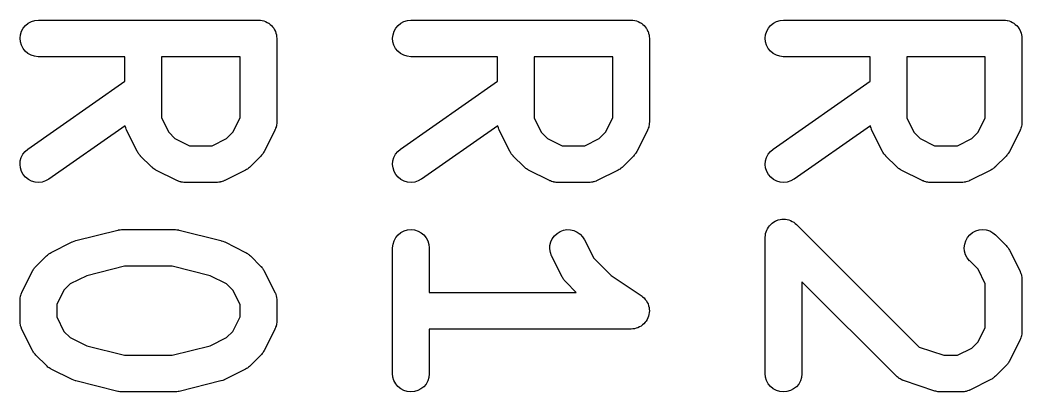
# Model space of a CAD drawing. Extents: x 74.8 to 169.8, y -84.2 to -63.4.
# Drawn here: x 80.07 to 82.802, y -71.26 to -70.246 of the extents above; entities that cross this region are included whole.
import ezdxf

# ---------------------------------------------------------------- set-up
doc = ezdxf.new("R2010")
doc.units = 0
doc.layers.add('BLACK', color=7, linetype='CONTINUOUS')

msp = doc.modelspace()

# ---------------------------------------------------------------- linework, layer by layer
at = {"layer": 'BLACK', "linetype": 'CONTINUOUS'}
for p, q in [((80.0781, -70.2682), (80.0843, -70.2607)), ((80.0843, -70.2607), (80.0919, -70.2545)), ((80.0919, -70.2545), (80.1005, -70.2499)), ((80.1005, -70.2499), (80.1099, -70.2471)), ((80.1099, -70.2471), (80.1196, -70.2461)), ((80.1196, -70.2461), (80.7196, -70.2461)), ((80.7196, -70.2461), (80.7199, -70.2461)), ((80.7199, -70.2461), (80.7199, -70.2461)), ((80.7199, -70.2461), (80.7199, -70.2461)), ((80.7199, -70.2461), (80.7203, -70.2461)), ((80.7203, -70.2461), (80.7249, -70.2467)), ((80.7249, -70.2467), (80.7296, -70.2472)), ((80.7296, -70.2472), (80.7298, -70.2472)), ((80.7298, -70.2472), (80.73, -70.2472)), ((80.73, -70.2472), (80.7344, -70.2487)), ((80.7344, -70.2487), (80.7389, -70.25)), ((80.7389, -70.25), (80.7391, -70.2501)), ((80.7391, -70.2501), (80.7393, -70.2502)), ((80.7393, -70.2502), (80.7434, -70.2525)), ((80.7434, -70.2525), (80.7475, -70.2547)), ((80.7475, -70.2547), (80.7477, -70.2548)), ((80.7477, -70.2548), (80.7478, -70.2549)), ((80.7478, -70.2549), (80.7514, -70.2579)), ((80.7514, -70.2579), (80.755, -70.2609)), ((80.755, -70.2609), (80.7552, -70.261)), ((80.7552, -70.261), (80.7553, -70.2612)), ((80.7553, -70.2612), (80.7582, -70.2647)), ((80.7582, -70.2647), (80.7612, -70.2685)), ((81.0941, -70.2682), (81.1003, -70.2607)), ((81.1003, -70.2607), (81.1079, -70.2545)), ((81.1079, -70.2545), (81.1165, -70.2499)), ((81.1165, -70.2499), (81.1259, -70.2471)), ((81.1259, -70.2471), (81.1356, -70.2461)), ((81.1356, -70.2461), (81.7356, -70.2461)), ((81.7356, -70.2461), (81.7359, -70.2461)), ((81.7359, -70.2461), (81.7359, -70.2461)), ((81.7359, -70.2461), (81.7359, -70.2461)), ((81.7359, -70.2461), (81.7363, -70.2461)), ((81.7363, -70.2461), (81.7409, -70.2467)), ((81.7409, -70.2467), (81.7456, -70.2472)), ((81.7456, -70.2472), (81.7458, -70.2472)), ((81.7458, -70.2472), (81.746, -70.2472)), ((81.746, -70.2472), (81.7504, -70.2487)), ((81.7504, -70.2487), (81.7549, -70.25)), ((81.7549, -70.25), (81.7551, -70.2501)), ((81.7551, -70.2501), (81.7553, -70.2502)), ((81.7553, -70.2502), (81.7594, -70.2525)), ((81.7594, -70.2525), (81.7635, -70.2547)), ((81.7635, -70.2547), (81.7637, -70.2548)), ((81.7637, -70.2548), (81.7638, -70.2549)), ((81.7638, -70.2549), (81.7674, -70.2579)), ((81.7674, -70.2579), (81.7711, -70.2609)), ((81.7711, -70.2609), (81.7712, -70.261)), ((81.7712, -70.261), (81.7713, -70.2612)), ((81.7713, -70.2612), (81.7742, -70.2647)), ((81.7742, -70.2647), (81.7772, -70.2685)), ((82.1101, -70.2682), (82.1163, -70.2607)), ((82.1163, -70.2607), (82.1239, -70.2545)), ((82.1239, -70.2545), (82.1325, -70.2499)), ((82.1325, -70.2499), (82.1419, -70.2471)), ((82.1419, -70.2471), (82.1516, -70.2461)), ((82.1516, -70.2461), (82.7516, -70.2461)), ((82.7516, -70.2461), (82.7519, -70.2461)), ((82.7519, -70.2461), (82.7519, -70.2461)), ((82.7519, -70.2461), (82.7519, -70.2461)), ((82.7519, -70.2461), (82.7523, -70.2461)), ((82.7523, -70.2461), (82.7569, -70.2467)), ((82.7569, -70.2467), (82.7616, -70.2472)), ((82.7616, -70.2472), (82.7618, -70.2472)), ((82.7618, -70.2472), (82.762, -70.2472)), ((82.762, -70.2472), (82.7664, -70.2487)), ((82.7664, -70.2487), (82.7709, -70.25)), ((82.7709, -70.25), (82.7711, -70.2501)), ((82.7711, -70.2501), (82.7713, -70.2502)), ((82.7713, -70.2502), (82.7754, -70.2525)), ((82.7754, -70.2525), (82.7795, -70.2547)), ((82.7795, -70.2547), (82.7797, -70.2548)), ((82.7797, -70.2548), (82.7798, -70.2549)), ((82.7798, -70.2549), (82.7834, -70.2579)), ((82.7834, -70.2579), (82.787, -70.2609)), ((82.787, -70.2609), (82.7872, -70.261)), ((82.7872, -70.261), (82.7873, -70.2612)), ((82.7873, -70.2612), (82.7902, -70.2647)), ((82.7902, -70.2647), (82.7932, -70.2685)), ((80.0696, -70.2958), (80.0706, -70.2861)), ((80.0706, -70.2861), (80.0735, -70.2768)), ((80.0735, -70.2768), (80.0781, -70.2682)), ((80.7612, -70.2685), (80.7613, -70.2686)), ((80.7613, -70.2686), (80.7614, -70.2688)), ((80.7614, -70.2688), (80.7636, -70.2729)), ((80.7636, -70.2729), (80.7658, -70.2771)), ((80.7658, -70.2771), (80.7658, -70.2773)), ((80.7658, -70.2773), (80.7659, -70.2774)), ((80.7659, -70.2774), (80.7672, -70.2819)), ((80.7672, -70.2819), (80.7686, -70.2864)), ((80.7686, -70.2864), (80.7686, -70.2866)), ((80.7686, -70.2866), (80.7687, -70.2868)), ((80.7687, -70.2868), (80.7691, -70.2914)), ((80.7691, -70.2914), (80.7696, -70.2961)), ((81.0856, -70.2958), (81.0866, -70.2861)), ((81.0866, -70.2861), (81.0895, -70.2768)), ((81.0895, -70.2768), (81.0941, -70.2682)), ((81.7772, -70.2685), (81.7773, -70.2686)), ((81.7773, -70.2686), (81.7774, -70.2688)), ((81.7774, -70.2688), (81.7796, -70.2729)), ((81.7796, -70.2729), (81.7818, -70.2771)), ((81.7818, -70.2771), (81.7818, -70.2773)), ((81.7818, -70.2773), (81.7819, -70.2774)), ((81.7819, -70.2774), (81.7832, -70.2819)), ((81.7832, -70.2819), (81.7846, -70.2864)), ((81.7846, -70.2864), (81.7846, -70.2866)), ((81.7846, -70.2866), (81.7847, -70.2868)), ((81.7847, -70.2868), (81.7851, -70.2914)), ((81.7851, -70.2914), (81.7856, -70.2961)), ((82.1016, -70.2958), (82.1026, -70.2861)), ((82.1026, -70.2861), (82.1055, -70.2768)), ((82.1055, -70.2768), (82.1101, -70.2682)), ((82.7932, -70.2685), (82.7933, -70.2686)), ((82.7933, -70.2686), (82.7934, -70.2688)), ((82.7934, -70.2688), (82.7956, -70.2729)), ((82.7956, -70.2729), (82.7978, -70.2771)), ((82.7978, -70.2771), (82.7978, -70.2773)), ((82.7978, -70.2773), (82.7979, -70.2774)), ((82.7979, -70.2774), (82.7992, -70.2819)), ((82.7992, -70.2819), (82.8006, -70.2864)), ((82.8006, -70.2864), (82.8006, -70.2866)), ((82.8006, -70.2866), (82.8007, -70.2868)), ((82.8007, -70.2868), (82.8011, -70.2914)), ((82.8011, -70.2914), (82.8016, -70.2961)), ((80.0705, -70.3055), (80.0696, -70.2958)), ((80.0732, -70.3149), (80.0705, -70.3055)), ((80.0777, -70.3235), (80.0732, -70.3149)), ((80.7696, -70.2961), (80.7696, -70.5247)), ((81.0865, -70.3055), (81.0856, -70.2958)), ((81.0892, -70.3149), (81.0865, -70.3055)), ((81.0937, -70.3235), (81.0892, -70.3149)), ((81.7856, -70.2961), (81.7856, -70.5247)), ((82.1025, -70.3055), (82.1016, -70.2958)), ((82.1052, -70.3149), (82.1025, -70.3055)), ((82.1097, -70.3235), (82.1052, -70.3149)), ((82.8016, -70.2961), (82.8016, -70.5247)), ((80.0838, -70.3311), (80.0777, -70.3235)), ((80.0913, -70.3374), (80.0838, -70.3311)), ((80.0999, -70.3421), (80.0913, -70.3374)), ((80.1092, -70.345), (80.0999, -70.3421)), ((80.1189, -70.3461), (80.1092, -70.345)), ((80.1196, -70.3461), (80.1189, -70.3461)), ((80.3553, -70.3461), (80.1196, -70.3461)), ((80.3553, -70.413), (80.3553, -70.3461)), ((80.4553, -70.3461), (80.4553, -70.5129)), ((80.6696, -70.3461), (80.4553, -70.3461)), ((80.6696, -70.5129), (80.6696, -70.3461)), ((81.0998, -70.3311), (81.0937, -70.3235)), ((81.1073, -70.3374), (81.0998, -70.3311)), ((81.1159, -70.3421), (81.1073, -70.3374)), ((81.1252, -70.345), (81.1159, -70.3421)), ((81.1349, -70.3461), (81.1252, -70.345)), ((81.1356, -70.3461), (81.1349, -70.3461)), ((81.3713, -70.3461), (81.1356, -70.3461)), ((81.3713, -70.413), (81.3713, -70.3461)), ((81.4713, -70.3461), (81.4713, -70.5129)), ((81.6856, -70.3461), (81.4713, -70.3461)), ((81.6856, -70.5129), (81.6856, -70.3461)), ((82.1158, -70.3311), (82.1097, -70.3235)), ((82.1233, -70.3374), (82.1158, -70.3311)), ((82.1319, -70.3421), (82.1233, -70.3374)), ((82.1412, -70.345), (82.1319, -70.3421)), ((82.1509, -70.3461), (82.1412, -70.345)), ((82.1516, -70.3461), (82.1509, -70.3461)), ((82.3873, -70.3461), (82.1516, -70.3461)), ((82.3873, -70.413), (82.3873, -70.3461)), ((82.4873, -70.3461), (82.4873, -70.5129)), ((82.7016, -70.3461), (82.4873, -70.3461)), ((82.7016, -70.5129), (82.7016, -70.3461)), ((80.0909, -70.598), (80.3553, -70.413)), ((81.1069, -70.598), (81.3713, -70.413)), ((82.1229, -70.598), (82.3873, -70.413)), ((80.4553, -70.5129), (80.4749, -70.5522)), ((80.6499, -70.5522), (80.6696, -70.5129)), ((81.4713, -70.5129), (81.4909, -70.5522)), ((81.6659, -70.5522), (81.6856, -70.5129)), ((82.4873, -70.5129), (82.507, -70.5522)), ((82.6819, -70.5522), (82.7016, -70.5129)), ((80.3562, -70.5344), (80.1482, -70.68)), ((80.3567, -70.5358), (80.3562, -70.5344)), ((80.3562, -70.5344), (80.3562, -70.5344)), ((80.3569, -70.5373), (80.3567, -70.5358)), ((80.3581, -70.5405), (80.3569, -70.5373)), ((80.7678, -70.538), (80.7666, -70.5412)), ((80.768, -70.5365), (80.7678, -70.538)), ((80.7685, -70.5351), (80.768, -70.5365)), ((80.7689, -70.5317), (80.7685, -70.5351)), ((80.7694, -70.5283), (80.7689, -70.5317)), ((80.7696, -70.5254), (80.7694, -70.5269)), ((80.7694, -70.5269), (80.7694, -70.5283)), ((80.7696, -70.5247), (80.7696, -70.5254)), ((81.3722, -70.5344), (81.1642, -70.68)), ((81.3727, -70.5358), (81.3722, -70.5344)), ((81.3722, -70.5344), (81.3722, -70.5344)), ((81.3729, -70.5373), (81.3727, -70.5358)), ((81.3741, -70.5405), (81.3729, -70.5373)), ((81.7838, -70.538), (81.7826, -70.5412)), ((81.784, -70.5365), (81.7838, -70.538)), ((81.7845, -70.5351), (81.784, -70.5365)), ((81.7849, -70.5317), (81.7845, -70.5351)), ((81.7854, -70.5283), (81.7849, -70.5317)), ((81.7856, -70.5254), (81.7854, -70.5269)), ((81.7854, -70.5269), (81.7854, -70.5283)), ((81.7856, -70.5247), (81.7856, -70.5254)), ((82.3882, -70.5344), (82.1802, -70.68)), ((82.3887, -70.5358), (82.3882, -70.5344)), ((82.3882, -70.5344), (82.3882, -70.5344)), ((82.3889, -70.5373), (82.3887, -70.5358)), ((82.3901, -70.5405), (82.3889, -70.5373)), ((82.7998, -70.538), (82.7986, -70.5412)), ((82.8, -70.5365), (82.7998, -70.538)), ((82.8005, -70.5351), (82.8, -70.5365)), ((82.8009, -70.5317), (82.8005, -70.5351)), ((82.8014, -70.5283), (82.8009, -70.5317)), ((82.8016, -70.5254), (82.8014, -70.5269)), ((82.8014, -70.5269), (82.8014, -70.5283)), ((82.8016, -70.5247), (82.8016, -70.5254)), ((80.3591, -70.5438), (80.3581, -70.5405)), ((80.3597, -70.5451), (80.3591, -70.5438)), ((80.3603, -70.5464), (80.3597, -70.5451)), ((80.3606, -70.5471), (80.3603, -70.5464)), ((80.3891, -70.6042), (80.3606, -70.5471)), ((80.4749, -70.5522), (80.492, -70.5693)), ((80.6328, -70.5693), (80.6499, -70.5522)), ((80.7643, -70.5471), (80.7357, -70.6042)), ((80.7648, -70.5457), (80.7643, -70.5471)), ((80.7655, -70.5444), (80.7648, -70.5457)), ((80.7666, -70.5412), (80.7655, -70.5444)), ((81.3751, -70.5438), (81.3741, -70.5405)), ((81.3757, -70.5451), (81.3751, -70.5438)), ((81.3763, -70.5464), (81.3757, -70.5451)), ((81.3766, -70.5471), (81.3763, -70.5464)), ((81.4051, -70.6042), (81.3766, -70.5471)), ((81.4909, -70.5522), (81.508, -70.5693)), ((81.6488, -70.5693), (81.6659, -70.5522)), ((81.7803, -70.5471), (81.7517, -70.6042)), ((81.7808, -70.5457), (81.7803, -70.5471)), ((81.7815, -70.5444), (81.7808, -70.5457)), ((81.7826, -70.5412), (81.7815, -70.5444)), ((82.3911, -70.5438), (82.3901, -70.5405)), ((82.3917, -70.5451), (82.3911, -70.5438)), ((82.3923, -70.5464), (82.3917, -70.5451)), ((82.3926, -70.5471), (82.3923, -70.5464)), ((82.4211, -70.6042), (82.3926, -70.5471)), ((82.507, -70.5522), (82.524, -70.5693)), ((82.6648, -70.5693), (82.6819, -70.5522)), ((82.7963, -70.5471), (82.7677, -70.6042)), ((82.7968, -70.5457), (82.7963, -70.5471)), ((82.7975, -70.5444), (82.7968, -70.5457)), ((82.7986, -70.5412), (82.7975, -70.5444)), ((80.492, -70.5693), (80.5314, -70.589)), ((80.5314, -70.589), (80.5935, -70.589)), ((80.5935, -70.589), (80.6328, -70.5693)), ((81.508, -70.5693), (81.5474, -70.589)), ((81.5474, -70.589), (81.6095, -70.589)), ((81.6095, -70.589), (81.6488, -70.5693)), ((82.524, -70.5693), (82.5634, -70.589)), ((82.5634, -70.589), (82.6255, -70.589)), ((82.6255, -70.589), (82.6648, -70.5693)), ((80.0704, -70.6301), (80.073, -70.6208)), ((80.073, -70.6208), (80.0775, -70.6121)), ((80.0775, -70.6121), (80.0835, -70.6044)), ((80.0835, -70.6044), (80.0909, -70.598)), ((80.3906, -70.6066), (80.3891, -70.6042)), ((80.3919, -70.6091), (80.3906, -70.6066)), ((80.3932, -70.6107), (80.3919, -70.6091)), ((80.3943, -70.6125), (80.3932, -70.6107)), ((80.3963, -70.6145), (80.3943, -70.6125)), ((80.398, -70.6167), (80.3963, -70.6145)), ((80.3985, -70.6172), (80.398, -70.6167)), ((80.4271, -70.6458), (80.3985, -70.6172)), ((80.7264, -70.6172), (80.6978, -70.6458)), ((80.7281, -70.615), (80.7264, -70.6172)), ((80.7301, -70.613), (80.7281, -70.615)), ((80.7312, -70.6113), (80.7301, -70.613)), ((80.7325, -70.6097), (80.7312, -70.6113)), ((80.7339, -70.6072), (80.7325, -70.6097)), ((80.7354, -70.6048), (80.7339, -70.6072)), ((80.7357, -70.6042), (80.7354, -70.6048)), ((81.0864, -70.6301), (81.089, -70.6208)), ((81.089, -70.6208), (81.0935, -70.6121)), ((81.0935, -70.6121), (81.0995, -70.6044)), ((81.0995, -70.6044), (81.1069, -70.598)), ((81.4066, -70.6066), (81.4051, -70.6042)), ((81.4079, -70.6091), (81.4066, -70.6066)), ((81.4092, -70.6107), (81.4079, -70.6091)), ((81.4103, -70.6125), (81.4092, -70.6107)), ((81.4123, -70.6145), (81.4103, -70.6125)), ((81.414, -70.6167), (81.4123, -70.6145)), ((81.4145, -70.6172), (81.414, -70.6167)), ((81.4431, -70.6458), (81.4145, -70.6172)), ((81.7424, -70.6172), (81.7138, -70.6458)), ((81.7441, -70.615), (81.7424, -70.6172)), ((81.7461, -70.613), (81.7441, -70.615)), ((81.7472, -70.6113), (81.7461, -70.613)), ((81.7485, -70.6097), (81.7472, -70.6113)), ((81.7499, -70.6072), (81.7485, -70.6097)), ((81.7514, -70.6048), (81.7499, -70.6072)), ((81.7517, -70.6042), (81.7514, -70.6048)), ((82.1024, -70.6301), (82.105, -70.6208)), ((82.105, -70.6208), (82.1095, -70.6121)), ((82.1095, -70.6121), (82.1155, -70.6044)), ((82.1155, -70.6044), (82.1229, -70.598)), ((82.4226, -70.6066), (82.4211, -70.6042)), ((82.4239, -70.6091), (82.4226, -70.6066)), ((82.4252, -70.6107), (82.4239, -70.6091)), ((82.4263, -70.6125), (82.4252, -70.6107)), ((82.4283, -70.6145), (82.4263, -70.6125)), ((82.43, -70.6167), (82.4283, -70.6145)), ((82.4305, -70.6172), (82.43, -70.6167)), ((82.4591, -70.6458), (82.4305, -70.6172)), ((82.7584, -70.6172), (82.7298, -70.6458)), ((82.7601, -70.615), (82.7584, -70.6172)), ((82.7621, -70.613), (82.7601, -70.615)), ((82.7632, -70.6113), (82.7621, -70.613)), ((82.7645, -70.6097), (82.7632, -70.6113)), ((82.7659, -70.6072), (82.7645, -70.6097)), ((82.7674, -70.6048), (82.7659, -70.6072)), ((82.7677, -70.6042), (82.7674, -70.6048)), ((80.0696, -70.6399), (80.0704, -70.6301)), ((80.0707, -70.6496), (80.0696, -70.6399)), ((80.4292, -70.6476), (80.4271, -70.6458)), ((80.4313, -70.6495), (80.4292, -70.6476)), ((80.433, -70.6507), (80.4313, -70.6495)), ((80.6951, -70.648), (80.693, -70.65)), ((80.6973, -70.6463), (80.6951, -70.648)), ((80.6978, -70.6458), (80.6973, -70.6463)), ((81.0856, -70.6399), (81.0864, -70.6301)), ((81.0867, -70.6496), (81.0856, -70.6399)), ((81.4452, -70.6476), (81.4431, -70.6458)), ((81.4473, -70.6495), (81.4452, -70.6476)), ((81.449, -70.6507), (81.4473, -70.6495)), ((81.7111, -70.648), (81.709, -70.65)), ((81.7133, -70.6463), (81.7111, -70.648)), ((81.7138, -70.6458), (81.7133, -70.6463)), ((82.1016, -70.6399), (82.1024, -70.6301)), ((82.1027, -70.6496), (82.1016, -70.6399)), ((82.4612, -70.6476), (82.4591, -70.6458)), ((82.4633, -70.6495), (82.4612, -70.6476)), ((82.465, -70.6507), (82.4633, -70.6495)), ((82.7271, -70.648), (82.725, -70.65)), ((82.7293, -70.6463), (82.7271, -70.648)), ((82.7298, -70.6458), (82.7293, -70.6463)), ((80.0737, -70.6589), (80.0707, -70.6496)), ((80.0784, -70.6674), (80.0737, -70.6589)), ((80.0847, -70.6748), (80.0784, -70.6674)), ((80.0923, -70.6809), (80.0847, -70.6748)), ((80.4346, -70.652), (80.433, -70.6507)), ((80.4371, -70.6533), (80.4346, -70.652)), ((80.4394, -70.6548), (80.4371, -70.6533)), ((80.4401, -70.6551), (80.4394, -70.6548)), ((80.4972, -70.6837), (80.4401, -70.6551)), ((80.6848, -70.6551), (80.6276, -70.6837)), ((80.6872, -70.6537), (80.6848, -70.6551)), ((80.6897, -70.6524), (80.6872, -70.6537)), ((80.6913, -70.6511), (80.6897, -70.6524)), ((80.693, -70.65), (80.6913, -70.6511)), ((81.0897, -70.6589), (81.0867, -70.6496)), ((81.0944, -70.6674), (81.0897, -70.6589)), ((81.1007, -70.6748), (81.0944, -70.6674)), ((81.1083, -70.6809), (81.1007, -70.6748)), ((81.4506, -70.652), (81.449, -70.6507)), ((81.4531, -70.6533), (81.4506, -70.652)), ((81.4554, -70.6548), (81.4531, -70.6533)), ((81.4561, -70.6551), (81.4554, -70.6548)), ((81.5132, -70.6837), (81.4561, -70.6551)), ((81.7008, -70.6551), (81.6436, -70.6837)), ((81.7032, -70.6537), (81.7008, -70.6551)), ((81.7057, -70.6524), (81.7032, -70.6537)), ((81.7073, -70.6511), (81.7057, -70.6524)), ((81.709, -70.65), (81.7073, -70.6511)), ((82.1057, -70.6589), (82.1027, -70.6496)), ((82.1104, -70.6674), (82.1057, -70.6589)), ((82.1167, -70.6748), (82.1104, -70.6674)), ((82.1243, -70.6809), (82.1167, -70.6748)), ((82.4666, -70.652), (82.465, -70.6507)), ((82.4691, -70.6533), (82.4666, -70.652)), ((82.4714, -70.6548), (82.4691, -70.6533)), ((82.4721, -70.6551), (82.4714, -70.6548)), ((82.5292, -70.6837), (82.4721, -70.6551)), ((82.7168, -70.6551), (82.6596, -70.6837)), ((82.7192, -70.6537), (82.7168, -70.6551)), ((82.7217, -70.6524), (82.7192, -70.6537)), ((82.7233, -70.6511), (82.7217, -70.6524)), ((82.725, -70.65), (82.7233, -70.6511)), ((80.101, -70.6854), (80.0923, -70.6809)), ((80.1104, -70.6881), (80.101, -70.6854)), ((80.1201, -70.689), (80.1104, -70.6881)), ((80.1298, -70.6879), (80.1201, -70.689)), ((80.1391, -70.685), (80.1298, -70.6879)), ((80.1477, -70.6804), (80.1391, -70.685)), ((80.1482, -70.68), (80.1477, -70.6804)), ((80.4986, -70.6842), (80.4972, -70.6837)), ((80.4999, -70.685), (80.4986, -70.6842)), ((80.5031, -70.686), (80.4999, -70.685)), ((80.5063, -70.6872), (80.5031, -70.686)), ((80.5078, -70.6875), (80.5063, -70.6872)), ((80.5092, -70.6879), (80.5078, -70.6875)), ((80.5126, -70.6883), (80.5092, -70.6879)), ((80.5159, -70.6889), (80.5126, -70.6883)), ((80.5174, -70.6888), (80.5159, -70.6889)), ((80.5189, -70.689), (80.5174, -70.6888)), ((80.5196, -70.689), (80.5189, -70.689)), ((80.6053, -70.689), (80.5196, -70.689)), ((80.6067, -70.6889), (80.6053, -70.689)), ((80.6082, -70.6889), (80.6067, -70.6889)), ((80.6116, -70.6884), (80.6082, -70.6889)), ((80.615, -70.688), (80.6116, -70.6884)), ((80.6164, -70.6876), (80.615, -70.688)), ((80.6179, -70.6874), (80.6164, -70.6876)), ((80.6211, -70.6862), (80.6179, -70.6874)), ((80.6243, -70.6852), (80.6211, -70.6862)), ((80.6256, -70.6845), (80.6243, -70.6852)), ((80.627, -70.684), (80.6256, -70.6845)), ((80.6276, -70.6837), (80.627, -70.684)), ((81.117, -70.6854), (81.1083, -70.6809)), ((81.1264, -70.6881), (81.117, -70.6854)), ((81.1361, -70.689), (81.1264, -70.6881)), ((81.1458, -70.6879), (81.1361, -70.689)), ((81.1551, -70.685), (81.1458, -70.6879)), ((81.1637, -70.6804), (81.1551, -70.685)), ((81.1642, -70.68), (81.1637, -70.6804)), ((81.5146, -70.6842), (81.5132, -70.6837)), ((81.5159, -70.685), (81.5146, -70.6842)), ((81.5191, -70.686), (81.5159, -70.685)), ((81.5223, -70.6872), (81.5191, -70.686)), ((81.5238, -70.6875), (81.5223, -70.6872)), ((81.5252, -70.6879), (81.5238, -70.6875)), ((81.5286, -70.6883), (81.5252, -70.6879)), ((81.5319, -70.6889), (81.5286, -70.6883)), ((81.5334, -70.6888), (81.5319, -70.6889)), ((81.5349, -70.689), (81.5334, -70.6888)), ((81.5356, -70.689), (81.5349, -70.689)), ((81.6213, -70.689), (81.5356, -70.689)), ((81.6227, -70.6889), (81.6213, -70.689)), ((81.6242, -70.6889), (81.6227, -70.6889)), ((81.6276, -70.6884), (81.6242, -70.6889)), ((81.631, -70.688), (81.6276, -70.6884)), ((81.6324, -70.6876), (81.631, -70.688)), ((81.6339, -70.6874), (81.6324, -70.6876)), ((81.6371, -70.6862), (81.6339, -70.6874)), ((81.6403, -70.6852), (81.6371, -70.6862)), ((81.6416, -70.6845), (81.6403, -70.6852)), ((81.643, -70.684), (81.6416, -70.6845)), ((81.6436, -70.6837), (81.643, -70.684)), ((82.133, -70.6854), (82.1243, -70.6809)), ((82.1424, -70.6881), (82.133, -70.6854)), ((82.1521, -70.689), (82.1424, -70.6881)), ((82.1618, -70.6879), (82.1521, -70.689)), ((82.1711, -70.685), (82.1618, -70.6879)), ((82.1797, -70.6804), (82.1711, -70.685)), ((82.1802, -70.68), (82.1797, -70.6804)), ((82.5306, -70.6842), (82.5292, -70.6837)), ((82.5319, -70.685), (82.5306, -70.6842)), ((82.5351, -70.686), (82.5319, -70.685)), ((82.5383, -70.6872), (82.5351, -70.686)), ((82.5398, -70.6875), (82.5383, -70.6872)), ((82.5412, -70.6879), (82.5398, -70.6875)), ((82.5446, -70.6883), (82.5412, -70.6879)), ((82.5479, -70.6889), (82.5446, -70.6883)), ((82.5494, -70.6888), (82.5479, -70.6889)), ((82.5509, -70.689), (82.5494, -70.6888)), ((82.5516, -70.689), (82.5509, -70.689)), ((82.6373, -70.689), (82.5516, -70.689)), ((82.6387, -70.6889), (82.6373, -70.689)), ((82.6402, -70.6889), (82.6387, -70.6889)), ((82.6436, -70.6884), (82.6402, -70.6889)), ((82.647, -70.688), (82.6436, -70.6884)), ((82.6484, -70.6876), (82.647, -70.688)), ((82.6499, -70.6874), (82.6484, -70.6876)), ((82.6531, -70.6862), (82.6499, -70.6874)), ((82.6563, -70.6852), (82.6531, -70.6862)), ((82.6576, -70.6845), (82.6563, -70.6852)), ((82.659, -70.684), (82.6576, -70.6845)), ((82.6596, -70.6837), (82.659, -70.684)), ((82.1079, -70.8151), (82.1102, -70.8109)), ((82.1102, -70.8109), (82.1103, -70.8108)), ((82.1103, -70.8108), (82.1134, -70.8071)), ((82.1103, -70.8108), (82.1103, -70.8108)), ((82.1134, -70.8071), (82.1165, -70.8034)), ((82.1165, -70.8034), (82.1165, -70.8033)), ((82.1165, -70.8033), (82.1166, -70.8033)), ((82.1166, -70.8033), (82.1203, -70.8003)), ((82.1203, -70.8003), (82.124, -70.7973)), ((82.124, -70.7973), (82.1241, -70.7972)), ((82.1241, -70.7972), (82.1242, -70.7972)), ((82.1242, -70.7972), (82.1282, -70.795)), ((82.1282, -70.795), (82.1327, -70.7927)), ((82.1327, -70.7927), (82.1328, -70.7927)), ((82.1328, -70.7926), (82.1372, -70.7914)), ((82.1328, -70.7927), (82.1328, -70.7926)), ((82.1372, -70.7914), (82.142, -70.7899)), ((82.142, -70.7899), (82.1421, -70.7899)), ((82.1421, -70.7899), (82.1422, -70.7899)), ((82.1422, -70.7899), (82.1468, -70.7895)), ((82.1468, -70.7895), (82.1517, -70.789)), ((82.1517, -70.789), (82.1518, -70.789)), ((82.1518, -70.789), (82.1519, -70.789)), ((82.1519, -70.789), (82.1566, -70.7895)), ((82.1566, -70.7895), (82.1615, -70.79)), ((82.1615, -70.79), (82.1615, -70.79)), ((82.1615, -70.79), (82.1616, -70.79)), ((82.1616, -70.79), (82.1661, -70.7914)), ((82.1661, -70.7914), (82.1708, -70.7928)), ((82.1708, -70.7928), (82.1709, -70.7929)), ((82.1709, -70.7929), (82.1709, -70.7929)), ((82.1709, -70.7929), (82.1751, -70.7951)), ((82.1751, -70.7951), (82.1794, -70.7974)), ((82.1794, -70.7974), (82.1795, -70.7975)), ((82.1795, -70.7975), (82.1795, -70.7975)), ((82.1795, -70.7975), (82.1833, -70.8007)), ((82.1833, -70.8007), (82.1869, -70.8036)), ((82.1869, -70.8036), (82.187, -70.8038)), ((82.187, -70.8038), (82.187, -70.8038)), ((82.187, -70.8038), (82.1871, -70.8038)), ((82.1871, -70.8038), (82.5214, -71.1382)), ((80.2217, -70.8476), (80.336, -70.8191)), ((80.336, -70.8191), (80.3367, -70.8189)), ((80.3367, -70.8189), (80.3376, -70.8188)), ((80.3376, -70.8188), (80.3384, -70.8185)), ((80.3384, -70.8185), (80.3424, -70.8181)), ((80.3424, -70.8181), (80.3464, -70.8176)), ((80.3464, -70.8176), (80.3473, -70.8177)), ((80.3473, -70.8177), (80.3481, -70.8176)), ((80.3481, -70.8176), (80.491, -70.8176)), ((80.491, -70.8176), (80.4917, -70.8176)), ((80.4917, -70.8176), (80.4926, -70.8177)), ((80.4926, -70.8177), (80.4935, -70.8176)), ((80.4935, -70.8176), (80.4974, -70.8182)), ((80.4974, -70.8182), (80.5014, -70.8187)), ((80.5014, -70.8187), (80.5022, -70.8189)), ((80.5022, -70.8189), (80.5031, -70.8191)), ((80.5031, -70.8191), (80.6174, -70.8476)), ((81.0896, -70.8479), (81.0943, -70.8393)), ((81.0943, -70.8393), (81.1006, -70.8318)), ((81.1006, -70.8318), (81.1082, -70.8257)), ((81.1082, -70.8257), (81.1168, -70.8212)), ((81.1168, -70.8212), (81.1262, -70.8185)), ((81.1262, -70.8185), (81.1359, -70.8176)), ((81.1359, -70.8176), (81.1456, -70.8186)), ((81.1456, -70.8186), (81.1549, -70.8215)), ((81.1549, -70.8215), (81.1635, -70.8261)), ((81.1635, -70.8261), (81.171, -70.8323)), ((81.171, -70.8323), (81.1772, -70.8399)), ((81.1772, -70.8399), (81.1818, -70.8485)), ((81.5209, -70.8424), (81.5267, -70.8345)), ((81.5267, -70.8345), (81.5338, -70.8278)), ((81.5338, -70.8278), (81.5421, -70.8227)), ((81.5421, -70.8227), (81.5512, -70.8193)), ((81.5512, -70.8193), (81.5609, -70.8177)), ((81.5609, -70.8177), (81.5706, -70.818)), ((81.5706, -70.818), (81.5801, -70.8202)), ((81.5801, -70.8202), (81.589, -70.8242)), ((81.589, -70.8242), (81.597, -70.8299)), ((81.597, -70.8299), (81.6037, -70.8369)), ((81.6037, -70.8369), (81.6089, -70.8452)), ((82.1016, -70.8383), (82.1021, -70.8335)), ((82.1016, -70.8385), (82.1016, -70.8383)), ((82.1016, -70.839), (82.1016, -70.8385)), ((82.1016, -70.8385), (82.1016, -70.8385)), ((82.1016, -70.8385), (82.1016, -70.8385)), ((82.1016, -71.2104), (82.1016, -70.839)), ((82.1021, -70.8335), (82.1026, -70.8288)), ((82.1026, -70.8288), (82.1027, -70.8287)), ((82.1027, -70.8286), (82.1042, -70.8239)), ((82.1027, -70.8287), (82.1027, -70.8286)), ((82.1042, -70.8239), (82.1055, -70.8195)), ((82.1055, -70.8195), (82.1056, -70.8194)), ((82.1056, -70.8193), (82.1079, -70.8151)), ((82.1056, -70.8194), (82.1056, -70.8193)), ((82.6484, -70.848), (82.6531, -70.8395)), ((82.6531, -70.8395), (82.6593, -70.832)), ((82.6593, -70.832), (82.6669, -70.8258)), ((82.6669, -70.8258), (82.6755, -70.8213)), ((82.6755, -70.8213), (82.6849, -70.8185)), ((82.6849, -70.8185), (82.6946, -70.8176)), ((82.6946, -70.8176), (82.7043, -70.8186)), ((82.7043, -70.8186), (82.7136, -70.8214)), ((82.7136, -70.8214), (82.7222, -70.826)), ((82.7222, -70.826), (82.7298, -70.8322)), ((82.7298, -70.8322), (82.7584, -70.8608)), ((80.1544, -70.88), (80.2115, -70.8514)), ((80.2115, -70.8514), (80.2121, -70.8511)), ((80.2121, -70.8511), (80.2123, -70.851)), ((80.2123, -70.851), (80.2125, -70.8509)), ((80.2125, -70.8509), (80.2169, -70.8493)), ((80.2169, -70.8493), (80.2213, -70.8477)), ((80.2213, -70.8477), (80.2215, -70.8477)), ((80.2215, -70.8477), (80.2217, -70.8476)), ((80.6174, -70.8476), (80.6181, -70.8478)), ((80.6181, -70.8478), (80.6183, -70.8479)), ((80.6183, -70.8479), (80.6185, -70.8479)), ((80.6185, -70.8479), (80.6229, -70.8496)), ((80.6229, -70.8496), (80.6272, -70.8512)), ((80.6272, -70.8512), (80.6274, -70.8513)), ((80.6274, -70.8513), (80.6276, -70.8514)), ((80.6276, -70.8514), (80.6848, -70.88)), ((81.0856, -70.8669), (81.0867, -70.8572)), ((81.0856, -70.8676), (81.0856, -70.8669)), ((81.0856, -71.2104), (81.0856, -70.8676)), ((81.0867, -70.8572), (81.0896, -70.8479)), ((81.1818, -70.8485), (81.1846, -70.8579)), ((81.1846, -70.8579), (81.1856, -70.8676)), ((81.1856, -70.8676), (81.1856, -70.989)), ((81.5142, -70.8705), (81.5146, -70.8608)), ((81.5146, -70.8608), (81.5169, -70.8513)), ((81.5169, -70.8513), (81.5209, -70.8424)), ((81.6089, -70.8452), (81.6338, -70.8951)), ((82.6444, -70.867), (82.6455, -70.8573)), ((82.6453, -70.8768), (82.6444, -70.867)), ((82.6455, -70.8573), (82.6484, -70.848)), ((82.7584, -70.8608), (82.7588, -70.8613)), ((82.7588, -70.8613), (82.7606, -70.8635)), ((82.7606, -70.8635), (82.7625, -70.8655)), ((82.7625, -70.8655), (82.7636, -70.8673)), ((82.7636, -70.8673), (82.7649, -70.8689)), ((80.1128, -70.9179), (80.1414, -70.8894)), ((80.1414, -70.8894), (80.1419, -70.8889)), ((80.1419, -70.8889), (80.1441, -70.8871)), ((80.1441, -70.8871), (80.1461, -70.8852)), ((80.1461, -70.8852), (80.1479, -70.8841)), ((80.1479, -70.8841), (80.1495, -70.8828)), ((80.1495, -70.8828), (80.152, -70.8815)), ((80.152, -70.8815), (80.1544, -70.88)), ((80.6848, -70.88), (80.6854, -70.8803)), ((80.6854, -70.8803), (80.6878, -70.8818)), ((80.6878, -70.8818), (80.6902, -70.8832)), ((80.6902, -70.8832), (80.6919, -70.8845)), ((80.6919, -70.8845), (80.6936, -70.8856)), ((80.6936, -70.8856), (80.6956, -70.8876)), ((80.6956, -70.8876), (80.6978, -70.8894)), ((80.6978, -70.8894), (80.7264, -70.9179)), ((81.5157, -70.8801), (81.5142, -70.8705)), ((81.5191, -70.8893), (81.5157, -70.8801)), ((81.5194, -70.8899), (81.5191, -70.8893)), ((81.548, -70.9471), (81.5194, -70.8899)), ((81.6338, -70.8951), (81.6817, -70.943)), ((82.648, -70.8861), (82.6453, -70.8768)), ((82.6525, -70.8948), (82.648, -70.8861)), ((82.6586, -70.9024), (82.6525, -70.8948)), ((82.7649, -70.8689), (82.7662, -70.8714)), ((82.7662, -70.8714), (82.7677, -70.8738)), ((82.7677, -70.8738), (82.7963, -70.9309)), ((80.1079, -70.9239), (80.109, -70.9221)), ((80.109, -70.9221), (80.111, -70.9201)), ((80.111, -70.9201), (80.1128, -70.9179)), ((80.3543, -70.9176), (80.2513, -70.9433)), ((80.4848, -70.9176), (80.3543, -70.9176)), ((80.5878, -70.9433), (80.4848, -70.9176)), ((80.7264, -70.9179), (80.7268, -70.9184)), ((80.7268, -70.9184), (80.7286, -70.9206)), ((80.7286, -70.9206), (80.7305, -70.9227)), ((80.7305, -70.9227), (80.7316, -70.9244)), ((82.6591, -70.9029), (82.6586, -70.9024)), ((82.6819, -70.9258), (82.6591, -70.9029)), ((80.0748, -70.9881), (80.1034, -70.9309)), ((80.1034, -70.9309), (80.1037, -70.9303)), ((80.1037, -70.9303), (80.1053, -70.9279)), ((80.1053, -70.9279), (80.1066, -70.9255)), ((80.1066, -70.9255), (80.1079, -70.9239)), ((80.2513, -70.9433), (80.2063, -70.9658)), ((80.6328, -70.9658), (80.5878, -70.9433)), ((80.7316, -70.9244), (80.7329, -70.9261)), ((80.7329, -70.9261), (80.7342, -70.9285)), ((80.7342, -70.9285), (80.7357, -70.9309)), ((80.7357, -70.9309), (80.7643, -70.9881)), ((81.5495, -70.9495), (81.548, -70.9471)), ((81.5508, -70.9519), (81.5495, -70.9495)), ((81.6817, -70.943), (81.7633, -70.9974)), ((82.7016, -70.9651), (82.6819, -70.9258)), ((82.7963, -70.9309), (82.7966, -70.9316)), ((82.7966, -70.9316), (82.7971, -70.9329)), ((82.7971, -70.9329), (82.7978, -70.9342)), ((82.7978, -70.9342), (82.7988, -70.9375)), ((82.7988, -70.9375), (82.8, -70.9407)), ((82.8, -70.9407), (82.8002, -70.9422)), ((82.8002, -70.9422), (82.8006, -70.9436)), ((82.8006, -70.9436), (82.801, -70.947)), ((82.801, -70.947), (82.8015, -70.9504)), ((80.2063, -70.9658), (80.1892, -70.9829)), ((80.6499, -70.9829), (80.6328, -70.9658)), ((81.5521, -70.9536), (81.5508, -70.9519)), ((81.5532, -70.9553), (81.5521, -70.9536)), ((81.5551, -70.9574), (81.5532, -70.9553)), ((81.5569, -70.9596), (81.5551, -70.9574)), ((81.5574, -70.9601), (81.5569, -70.9596)), ((81.5863, -70.989), (81.5574, -70.9601)), ((82.4591, -71.2172), (82.2016, -70.9597)), ((82.2016, -70.9597), (82.2016, -71.2104)), ((82.7016, -71.0843), (82.7016, -70.9651)), ((82.8015, -70.9504), (82.8014, -70.9518)), ((82.8014, -70.9518), (82.8016, -70.9533)), ((82.8016, -70.9533), (82.8016, -71.0961)), ((80.0697, -71.0068), (80.0703, -71.0034)), ((80.0703, -71.0034), (80.0707, -71)), ((80.0707, -71), (80.0711, -70.9986)), ((80.0711, -70.9986), (80.0714, -70.9972)), ((80.0714, -70.9972), (80.0726, -70.994)), ((80.0726, -70.994), (80.0736, -70.9907)), ((80.0736, -70.9907), (80.0743, -70.9894)), ((80.0743, -70.9894), (80.0748, -70.9881)), ((80.1892, -70.9829), (80.1696, -71.0222)), ((80.6696, -71.0222), (80.6499, -70.9829)), ((80.7643, -70.9881), (80.7646, -70.9887)), ((80.7646, -70.9887), (80.7651, -70.9901)), ((80.7651, -70.9901), (80.7658, -70.9914)), ((80.7658, -70.9914), (80.7668, -70.9947)), ((80.7668, -70.9947), (80.768, -70.9979)), ((80.768, -70.9979), (80.7682, -70.9993)), ((80.7682, -70.9993), (80.7686, -71.0007)), ((80.7686, -71.0007), (80.769, -71.0041)), ((80.769, -71.0041), (80.7695, -71.0075)), ((81.1856, -70.989), (81.5863, -70.989)), ((81.7633, -70.9974), (81.7638, -70.9977)), ((81.7638, -70.9977), (81.7638, -70.9977)), ((81.7638, -70.9977), (81.7638, -70.9977)), ((81.7638, -70.9977), (81.7639, -70.9978)), ((81.7639, -70.9978), (81.7673, -71.0007)), ((81.7673, -71.0007), (81.7713, -71.004)), ((81.7713, -71.004), (81.7713, -71.004)), ((81.7713, -71.004), (81.7713, -71.0041)), ((81.7713, -71.0041), (81.7744, -71.0079)), ((80.0696, -71.0097), (80.0697, -71.0083)), ((80.0696, -71.0104), (80.0696, -71.0097)), ((80.0696, -71.0676), (80.0696, -71.0104)), ((80.0697, -71.0083), (80.0697, -71.0068)), ((80.1696, -71.0222), (80.1696, -71.0558)), ((80.6696, -71.0558), (80.6696, -71.0222)), ((80.7695, -71.0075), (80.7694, -71.009)), ((80.7694, -71.009), (80.7696, -71.0104)), ((80.7696, -71.0104), (80.7696, -71.0676)), ((81.7744, -71.0079), (81.7774, -71.0116)), ((81.7774, -71.0116), (81.7774, -71.0117)), ((81.7774, -71.0117), (81.7775, -71.0117)), ((81.7775, -71.0117), (81.78, -71.0165)), ((81.78, -71.0165), (81.7819, -71.0203)), ((81.7819, -71.0203), (81.7819, -71.0203)), ((81.7819, -71.0203), (81.782, -71.0203)), ((81.782, -71.0203), (81.7835, -71.0256)), ((81.7835, -71.0256), (81.7847, -71.0296)), ((81.7847, -71.0296), (81.7847, -71.0297)), ((81.7847, -71.0297), (81.7847, -71.0297)), ((81.7847, -71.0297), (81.7851, -71.0346)), ((80.1696, -71.0558), (80.1892, -71.0951)), ((80.6499, -71.0951), (80.6696, -71.0558)), ((81.7816, -71.0584), (81.7794, -71.0626)), ((81.7817, -71.0584), (81.7816, -71.0584)), ((81.7816, -71.0584), (81.7816, -71.0584)), ((81.7831, -71.0537), (81.7817, -71.0584)), ((81.7845, -71.0491), (81.7831, -71.0537)), ((81.7851, -71.0441), (81.7845, -71.0491)), ((81.7845, -71.0491), (81.7845, -71.0491)), ((81.7845, -71.0491), (81.7845, -71.0491)), ((81.7851, -71.0346), (81.7856, -71.0393)), ((81.7856, -71.0394), (81.7851, -71.0441)), ((81.7856, -71.0393), (81.7856, -71.0394)), ((81.7856, -71.0394), (81.7856, -71.0394)), ((80.0697, -71.069), (80.0696, -71.0676)), ((80.0697, -71.0705), (80.0697, -71.069)), ((80.0702, -71.0739), (80.0697, -71.0705)), ((80.0705, -71.0773), (80.0702, -71.0739)), ((80.0709, -71.0787), (80.0705, -71.0773)), ((80.0712, -71.0801), (80.0709, -71.0787)), ((80.0724, -71.0833), (80.0712, -71.0801)), ((80.0733, -71.0866), (80.0724, -71.0833)), ((80.074, -71.0879), (80.0733, -71.0866)), ((80.7666, -71.084), (80.7655, -71.0873)), ((80.7678, -71.0808), (80.7666, -71.084)), ((80.768, -71.0794), (80.7678, -71.0808)), ((80.7685, -71.078), (80.768, -71.0794)), ((80.7689, -71.0746), (80.7685, -71.078)), ((80.7694, -71.0712), (80.7689, -71.0746)), ((80.7696, -71.0683), (80.7694, -71.0697)), ((80.7694, -71.0697), (80.7694, -71.0712)), ((80.7696, -71.0676), (80.7696, -71.0683)), ((81.7546, -71.0853), (81.7494, -71.0868)), ((81.7586, -71.0831), (81.7546, -71.0852)), ((81.7546, -71.0852), (81.7546, -71.0852)), ((81.7546, -71.0852), (81.7546, -71.0853)), ((81.7632, -71.0807), (81.7586, -71.0831)), ((81.7671, -71.0775), (81.7632, -71.0806)), ((81.7632, -71.0806), (81.7632, -71.0807)), ((81.7632, -71.0807), (81.7632, -71.0807)), ((81.7707, -71.0745), (81.7671, -71.0775)), ((81.7708, -71.0745), (81.7707, -71.0745)), ((81.7741, -71.0705), (81.7708, -71.0745)), ((81.7708, -71.0745), (81.7708, -71.0745)), ((81.777, -71.067), (81.7741, -71.0705)), ((81.7794, -71.0626), (81.777, -71.067)), ((81.777, -71.067), (81.777, -71.067)), ((81.777, -71.067), (81.777, -71.067)), ((82.6819, -71.1237), (82.7016, -71.0843)), ((80.0745, -71.0893), (80.074, -71.0879)), ((80.0748, -71.0899), (80.0745, -71.0893)), ((80.1034, -71.1471), (80.0748, -71.0899)), ((80.1892, -71.0951), (80.2063, -71.1122)), ((80.2063, -71.1122), (80.2513, -71.1347)), ((80.5878, -71.1347), (80.6328, -71.1122)), ((80.6328, -71.1122), (80.6499, -71.0951)), ((80.7643, -71.0899), (80.7357, -71.1471)), ((80.7648, -71.0886), (80.7643, -71.0899)), ((80.7655, -71.0873), (80.7648, -71.0886)), ((81.7356, -71.089), (81.1856, -71.089)), ((81.1856, -71.089), (81.1856, -71.2104)), ((81.7401, -71.0886), (81.7356, -71.089)), ((81.7452, -71.0881), (81.7401, -71.0886)), ((81.7453, -71.088), (81.7452, -71.0881)), ((81.7452, -71.0881), (81.7452, -71.0881)), ((81.7494, -71.0868), (81.7453, -71.088)), ((82.7986, -71.1126), (82.7975, -71.1158)), ((82.7998, -71.1094), (82.7986, -71.1126)), ((82.8, -71.1079), (82.7998, -71.1094)), ((82.8005, -71.1065), (82.8, -71.1079)), ((82.8009, -71.1031), (82.8005, -71.1065)), ((82.8014, -71.0998), (82.8009, -71.1031)), ((82.8016, -71.0968), (82.8014, -71.0983)), ((82.8014, -71.0983), (82.8014, -71.0998)), ((82.8016, -71.0961), (82.8016, -71.0968)), ((80.2513, -71.1347), (80.3543, -71.1604)), ((80.4848, -71.1604), (80.5878, -71.1347)), ((82.5214, -71.1382), (82.5883, -71.1604)), ((82.6255, -71.1604), (82.6648, -71.1408)), ((82.6648, -71.1408), (82.6819, -71.1237)), ((82.7963, -71.1185), (82.7677, -71.1756)), ((82.7968, -71.1171), (82.7963, -71.1185)), ((82.7975, -71.1158), (82.7968, -71.1171)), ((80.1049, -71.1495), (80.1034, -71.1471)), ((80.1062, -71.1519), (80.1049, -71.1495)), ((80.1075, -71.1536), (80.1062, -71.1519)), ((80.1086, -71.1553), (80.1075, -71.1536)), ((80.1106, -71.1574), (80.1086, -71.1553)), ((80.1123, -71.1596), (80.1106, -71.1574)), ((80.1128, -71.1601), (80.1123, -71.1596)), ((80.1414, -71.1886), (80.1128, -71.1601)), ((80.3543, -71.1604), (80.4848, -71.1604)), ((80.7264, -71.1601), (80.6978, -71.1886)), ((80.7281, -71.1579), (80.7264, -71.1601)), ((80.7301, -71.1559), (80.7281, -71.1579)), ((80.7312, -71.1541), (80.7301, -71.1559)), ((80.7325, -71.1525), (80.7312, -71.1541)), ((80.7339, -71.15), (80.7325, -71.1525)), ((80.7354, -71.1477), (80.7339, -71.15)), ((80.7357, -71.1471), (80.7354, -71.1477)), ((82.5883, -71.1604), (82.6255, -71.1604)), ((80.1435, -71.1904), (80.1414, -71.1886)), ((80.1455, -71.1924), (80.1435, -71.1904)), ((80.1473, -71.1935), (80.1455, -71.1924)), ((80.1489, -71.1948), (80.1473, -71.1935)), ((80.1514, -71.1962), (80.1489, -71.1948)), ((80.6897, -71.1952), (80.6872, -71.1965)), ((80.6913, -71.1939), (80.6897, -71.1952)), ((80.693, -71.1928), (80.6913, -71.1939)), ((80.6951, -71.1909), (80.693, -71.1928)), ((80.6973, -71.1891), (80.6951, -71.1909)), ((80.6978, -71.1886), (80.6973, -71.1891)), ((82.7584, -71.1886), (82.7298, -71.2172)), ((82.7601, -71.1865), (82.7584, -71.1886)), ((82.7621, -71.1845), (82.7601, -71.1865)), ((82.7632, -71.1827), (82.7621, -71.1845)), ((82.7645, -71.1811), (82.7632, -71.1827)), ((82.7659, -71.1786), (82.7645, -71.1811)), ((82.7674, -71.1763), (82.7659, -71.1786)), ((82.7677, -71.1756), (82.7674, -71.1763)), ((80.1537, -71.1977), (80.1514, -71.1962)), ((80.1544, -71.198), (80.1537, -71.1977)), ((80.2115, -71.2266), (80.1544, -71.198)), ((80.6848, -71.198), (80.6276, -71.2266)), ((80.6872, -71.1965), (80.6848, -71.198)), ((81.0865, -71.2201), (81.0856, -71.2104)), ((81.0893, -71.2295), (81.0865, -71.2201)), ((81.1845, -71.2208), (81.1815, -71.2301)), ((81.1856, -71.2111), (81.1845, -71.2208)), ((81.1856, -71.2104), (81.1856, -71.2111)), ((82.1025, -71.2201), (82.1016, -71.2104)), ((82.1053, -71.2295), (82.1025, -71.2201)), ((82.2005, -71.2208), (82.1975, -71.2301)), ((82.2016, -71.2111), (82.2005, -71.2208)), ((82.2016, -71.2104), (82.2016, -71.2111)), ((82.4602, -71.2181), (82.4591, -71.2172)), ((82.4612, -71.2192), (82.4602, -71.2181)), ((82.464, -71.2212), (82.4612, -71.2192)), ((82.4666, -71.2234), (82.464, -71.2212)), ((82.7233, -71.2225), (82.7217, -71.2238)), ((82.725, -71.2214), (82.7233, -71.2225)), ((82.7271, -71.2194), (82.725, -71.2214)), ((82.7293, -71.2177), (82.7271, -71.2194)), ((82.7298, -71.2172), (82.7293, -71.2177)), ((80.2117, -71.2267), (80.2115, -71.2266)), ((80.2119, -71.2268), (80.2117, -71.2267)), ((80.2162, -71.2284), (80.2119, -71.2268)), ((80.2206, -71.2301), (80.2162, -71.2284)), ((80.2208, -71.2301), (80.2206, -71.2301)), ((80.2211, -71.2302), (80.2208, -71.2301)), ((80.2217, -71.2304), (80.2211, -71.2302)), ((80.336, -71.2589), (80.2217, -71.2304)), ((80.6174, -71.2304), (80.5031, -71.2589)), ((80.6176, -71.2303), (80.6174, -71.2304)), ((80.6179, -71.2302), (80.6176, -71.2303)), ((80.6222, -71.2287), (80.6179, -71.2302)), ((80.6266, -71.2271), (80.6222, -71.2287)), ((80.6268, -71.227), (80.6266, -71.2271)), ((80.627, -71.2269), (80.6268, -71.227)), ((80.6276, -71.2266), (80.627, -71.2269)), ((81.0939, -71.2381), (81.0893, -71.2295)), ((81.1001, -71.2457), (81.0939, -71.2381)), ((81.1076, -71.2519), (81.1001, -71.2457)), ((81.1706, -71.2462), (81.1629, -71.2523)), ((81.1768, -71.2387), (81.1706, -71.2462)), ((81.1815, -71.2301), (81.1768, -71.2387)), ((82.1099, -71.2381), (82.1053, -71.2295)), ((82.1161, -71.2457), (82.1099, -71.2381)), ((82.1236, -71.2519), (82.1161, -71.2457)), ((82.1866, -71.2462), (82.1789, -71.2523)), ((82.1928, -71.2387), (82.1866, -71.2462)), ((82.1975, -71.2301), (82.1928, -71.2387)), ((82.4679, -71.2241), (82.4666, -71.2234)), ((82.4691, -71.225), (82.4679, -71.2241)), ((82.4722, -71.2264), (82.4691, -71.225)), ((82.4752, -71.228), (82.4722, -71.2264)), ((82.4766, -71.2284), (82.4752, -71.228)), ((82.478, -71.2291), (82.4766, -71.2284)), ((82.4786, -71.2293), (82.478, -71.2291)), ((82.5643, -71.2579), (82.4786, -71.2293)), ((82.7168, -71.2266), (82.6596, -71.2552)), ((82.7192, -71.2251), (82.7168, -71.2266)), ((82.7217, -71.2238), (82.7192, -71.2251)), ((80.3369, -71.2591), (80.336, -71.2589)), ((80.3377, -71.2593), (80.3369, -71.2591)), ((80.3417, -71.2598), (80.3377, -71.2593)), ((80.3457, -71.2604), (80.3417, -71.2598)), ((80.3466, -71.2603), (80.3457, -71.2604)), ((80.3474, -71.2604), (80.3466, -71.2603)), ((80.3481, -71.2604), (80.3474, -71.2604)), ((80.491, -71.2604), (80.3481, -71.2604)), ((80.4919, -71.2603), (80.491, -71.2604)), ((80.4928, -71.2604), (80.4919, -71.2603)), ((80.4967, -71.2599), (80.4928, -71.2604)), ((80.5007, -71.2595), (80.4967, -71.2599)), ((80.5016, -71.2592), (80.5007, -71.2595)), ((80.5024, -71.2591), (80.5016, -71.2592)), ((80.5031, -71.2589), (80.5024, -71.2591)), ((81.1162, -71.2565), (81.1076, -71.2519)), ((81.1255, -71.2594), (81.1162, -71.2565)), ((81.1352, -71.2604), (81.1255, -71.2594)), ((81.1449, -71.2595), (81.1352, -71.2604)), ((81.1543, -71.2568), (81.1449, -71.2595)), ((81.1629, -71.2523), (81.1543, -71.2568)), ((82.1322, -71.2565), (82.1236, -71.2519)), ((82.1415, -71.2594), (82.1322, -71.2565)), ((82.1512, -71.2604), (82.1415, -71.2594)), ((82.1609, -71.2595), (82.1512, -71.2604)), ((82.1703, -71.2568), (82.1609, -71.2595)), ((82.1789, -71.2523), (82.1703, -71.2568)), ((82.5671, -71.2585), (82.5643, -71.2579)), ((82.5697, -71.2593), (82.5671, -71.2585)), ((82.5718, -71.2596), (82.5697, -71.2593)), ((82.5738, -71.26), (82.5718, -71.2596)), ((82.5767, -71.2601), (82.5738, -71.26)), ((82.5794, -71.2604), (82.5767, -71.2601)), ((82.5801, -71.2604), (82.5794, -71.2604)), ((82.6373, -71.2604), (82.5801, -71.2604)), ((82.6387, -71.2603), (82.6373, -71.2604)), ((82.6402, -71.2603), (82.6387, -71.2603)), ((82.6436, -71.2598), (82.6402, -71.2603)), ((82.647, -71.2595), (82.6436, -71.2598)), ((82.6484, -71.2591), (82.647, -71.2595)), ((82.6499, -71.2588), (82.6484, -71.2591)), ((82.6531, -71.2576), (82.6499, -71.2588)), ((82.6563, -71.2567), (82.6531, -71.2576)), ((82.6576, -71.256), (82.6563, -71.2567)), ((82.659, -71.2555), (82.6576, -71.256)), ((82.6596, -71.2552), (82.659, -71.2555))]:
    msp.add_line(p, q, dxfattribs=at)

doc.saveas('drawing.dxf')
